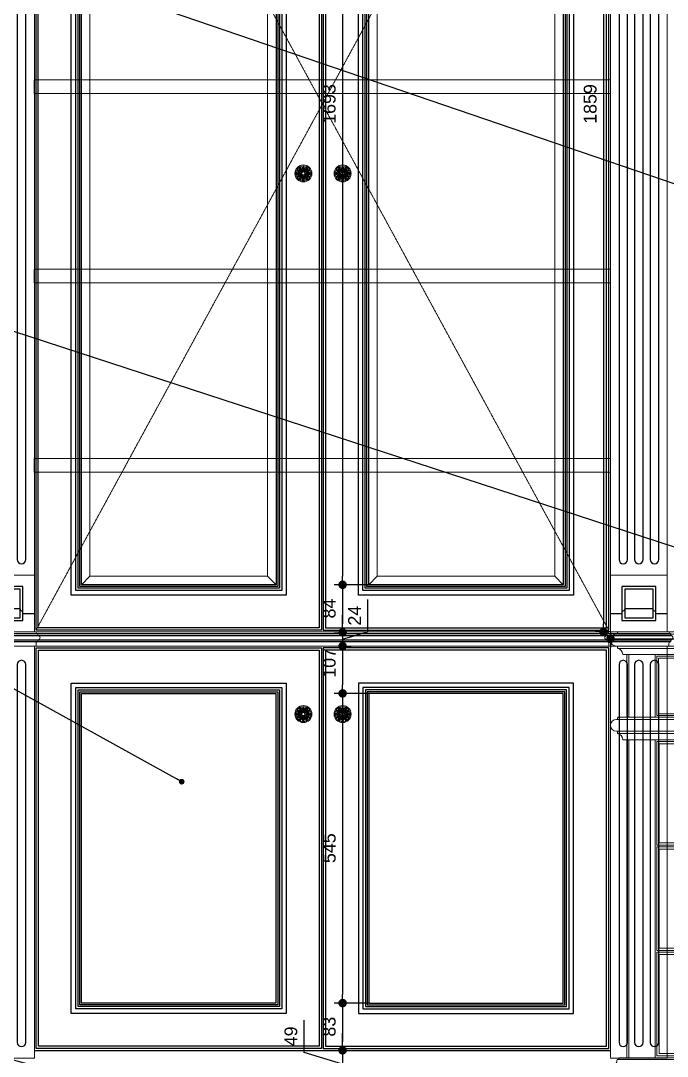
# Model space of a CAD drawing. Header units: inches. Extents: x 274057 to 444617, y 490067 to 635630.
# Drawn here: x 343111 to 344249, y 492248 to 494071 of the extents above; entities that cross this region are included whole.
import ezdxf

# ---------------------------------------------------------------- set-up
doc = ezdxf.new("R2010")
doc.units = ezdxf.units.IN
doc.header["$MEASUREMENT"] = 0
doc.linetypes.add('HIDDEN', pattern=[0.375, 0.25, -0.125])
for name, color, linetype, lineweight in [('Bronze', 40, 'Continuous', 0), ('CQ Furniture', 190, 'Continuous', 0), ('Glass', 4, 'Continuous', 0), ('WOOD-HID', 8, 'HIDDEN', 18)]:
    doc.layers.add(name, color=color, linetype=linetype, lineweight=lineweight)
for name, color, linetype in [('CQ Grg Gypsum', 41, 'Continuous'), ('CQ_callout', 34, 'Continuous'), ('FURNITURE', 252, 'Continuous'), ('WOOD', 23, 'Continuous'), ('WOOD 01', 34, 'Continuous'), ('WOOD 02', 32, 'Continuous'), ('Wood SECT', 1, 'Continuous')]:
    doc.layers.add(name, color=color, linetype=linetype)
doc.styles.get("Standard").update_dxf_attribs({"font": 'arial.ttf'})
doc.dimstyles.new('chester 15', dxfattribs={"dimscale": 0.15, "dimtxt": 150, "dimasz": 100, "dimexe": 100, "dimexo": 0, "dimgap": 80, "dimtad": 1, "dimdec": 0, "dimzin": 0, "dimdsep": 46, "dimtxsty": 'Standard', "dimblk": 'DOT', "dimcen": 100, "dimclrd": 1, "dimclre": 1, "dimclrt": 3, "dimadec": 0, "dimazin": 0, "dimtfac": 1, "dimtdec": 0, "dimtofl": 0, "dimtmove": 0, "dimatfit": 3, "dimfxl": 1, "dimtolj": 1, "dimtzin": 0, "dimlwd": -1, "dimarcsym": 0})
doc.dimstyles.get("Standard").update_dxf_attribs({"dimtxt": 0.18, "dimasz": 0.18, "dimexe": 0.18, "dimexo": 0.0625, "dimgap": 0.09, "dimtad": 0, "dimtih": 1, "dimtoh": 1, "dimdec": 4, "dimzin": 0, "dimdsep": 46, "dimtxsty": 'Standard', "dimcen": 0.09, "dimadec": 0, "dimazin": 0, "dimtfac": 1, "dimtdec": 4, "dimtofl": 0, "dimtmove": 0, "dimatfit": 3, "dimfxl": 1, "dimtolj": 1, "dimtzin": 0, "dimarcsym": 0})

# ---------------------------------------------------------------- blocks, each defined once
blk = doc.blocks.new('pilaster wardrobe')
at = {"layer": 'WOOD 01', "lineweight": 0, "ltscale": 500, "elevation": 0}
blk.add_lwpolyline([(3349.1, -7847.5), (3349.1, -6067.5), (3449.1, -6067.5), (3449.1, -7847.5), (3349.1, -7847.5)], dxfattribs=at)
for points in [[(3349.1, -7947.5), (3449.1, -7947.5), (3449.1, -7847.5), (3349.1, -7847.5)], [(3349.1, -7972.5), (3449.1, -7972.5), (3449.1, -8697.5), (3349.1, -8697.5)]]:
    blk.add_lwpolyline(points, close=True, dxfattribs=at)
for points in [[(3349.1, -7947.5), (3346.1, -7947.5, -0.414214), (3343.1, -7950.5), (3343.1, -7953.5, 1), (3343.1, -7961.5), (3343.1, -7964.5, -0.414214), (3346.1, -7967.5), (3346.1, -7972.5), (3399.1, -7972.5)], [(3449.1, -7947.5), (3452.1, -7947.5, 0.414214), (3455.1, -7950.5), (3455.1, -7953.5, -1), (3455.1, -7961.5), (3455.1, -7964.5, 0.414214), (3452.1, -7967.5), (3452.1, -7972.5), (3399.1, -7972.5)]]:
    blk.add_lwpolyline(points, format="xyb", dxfattribs=at)
at = {"layer": 'WOOD 02', "color": 8, "ltscale": 100}
for p, q in [((3343.1, -7950.5, 0), (3455.1, -7950.5, 0)), ((3343.1, -7953.5, 0), (3455.1, -7953.5, 0)), ((3343.1, -7961.5, 0), (3455.1, -7961.5, 0)), ((3343.1, -7964.5, 0), (3455.1, -7964.5, 0))]:
    blk.add_line(p, q, dxfattribs=at)
at = {"layer": 'WOOD 02', "color": 8, "ltscale": 100, "elevation": 0}
for points in [[(3364.1, -6105), (3364.1, -7820, 1), (3379.1, -7820), (3379.1, -6105, 1)], [(3391.6, -6105), (3391.6, -7820, 1), (3406.6, -7820), (3406.6, -6105, 1)], [(3419.1, -6105), (3419.1, -7820, 1), (3434.1, -7820), (3434.1, -6105, 1)], [(3364.1, -8005), (3364.1, -8670, 1), (3379.1, -8670), (3379.1, -8005, 1)], [(3391.6, -8005), (3391.6, -8670, 1), (3406.6, -8670), (3406.6, -8005, 1)], [(3419.1, -8005), (3419.1, -8670, 1), (3434.1, -8670), (3434.1, -8005, 1)]]:
    blk.add_lwpolyline(points, format="xyb", close=True, dxfattribs=at)
for points in [[(3369.1, -7927.5), (3429.1, -7927.5), (3429.1, -7867.5), (3369.1, -7867.5)], [(3374.1, -7922.5), (3424.1, -7922.5), (3424.1, -7872.5), (3374.1, -7872.5)]]:
    blk.add_lwpolyline(points, close=True, dxfattribs=at)
at = {"layer": 'Wood SECT', "elevation": 0}
blk.add_lwpolyline([(3449.1, -7915.6), (3429.1, -7915.6), (3429.1, -7911.6, -0.414214), (3424.1, -7906.6), (3399.1, -7906.6), (3374.1, -7906.6, -0.414214), (3369.1, -7911.6), (3369.1, -7915.6), (3349.1, -7915.6)], format="xyb", dxfattribs=at)
blk = doc.blocks.new('EMPIREFLOW')
at = {"layer": 'Bronze', "lineweight": 0, "ltscale": 750}
for p, q in [((163745, -58403), (163656, -58249)), ((163789, -58404), (163806, -58248)), ((163823, -58404), (163806, -58248)), ((163867, -58403), (163956, -58249)), ((163684, -58508), (163506, -58508)), ((163713, -58475), (163581, -58378)), ((163730, -58444), (163581, -58378)), ((163707, -58546), (163581, -58638)), ((163724, -58575), (163581, -58638)), ((163745, -58614), (163656, -58768)), ((163788, -58606), (163806, -58768)), ((163824, -58606), (163806, -58768)), ((163867, -58614), (163956, -58768)), ((163881, -58444), (164031, -58378)), ((163888, -58575), (164031, -58638)), ((163899, -58475), (164031, -58378)), ((163905, -58546), (164031, -58638)), ((163928, -58508), (164106, -58508))]:
    blk.add_line(p, q, dxfattribs=at)
for radius in [340, 300, 60]:
    blk.add_circle((163806, -58508), radius, dxfattribs=at)
for centre, radius, start, end in [((163807, -58318), 166, 155.4346, 193.944), ((163640, -58414), 166, 46.056, 84.5654), ((163573, -58129), 246, 317.7923, 341.2168), ((163703, -58231), 105, 315.2234, 350.3888), ((164038, -58129), 246, 198.7832, 222.2077), ((163909, -58231), 105, 189.6112, 224.7766), ((163971, -58414), 166, 95.4346, 133.944), ((163805, -58318), 166, 346.056, 24.5654), ((163641, -58605), 166, 106.056, 144.5654), ((163641, -58412), 166, 215.4346, 253.944), ((163594, -58118), 246, 258.7832, 282.2077), ((163361, -58520), 246, 17.7923, 41.2168), ((163361, -58497), 246, 318.7832, 342.2077), ((163594, -58899), 246, 77.7923, 101.2168), ((163514, -58459), 105, 15.2234, 50.3888), ((163617, -58280), 105, 249.6112, 284.7766), ((163514, -58558), 105, 309.6112, 344.7766), ((163617, -58736), 105, 75.2234, 110.3888), ((163700, -58392), 118, 206.8923, 262.0108), ((163700, -58625), 118, 97.9892, 153.1077), ((163710, -58394), 102, 201.6299, 255.9777), ((163710, -58623), 102, 104.0136, 158.3701), ((163807, -58699), 166, 166.056, 204.5654), ((163659, -58483), 102, 44.0223, 98.3701), ((163659, -58534), 102, 261.6299, 315.9777), ((163652, -58475), 118, 37.9892, 93.1077), ((163652, -58542), 118, 266.8923, 322.0108), ((163676, -58508), 48.7, 308.3219, 42.0117), ((163742, -58621), 48.7, 17.9883, 111.6781), ((163741, -58397), 48.7, 257.9883, 351.6781), ((163854, -58358), 118, 146.8923, 202.0108), ((163854, -58658), 118, 157.9892, 213.1077), ((163857, -58368), 102, 141.6299, 195.9864), ((163857, -58649), 102, 164.0136, 218.3701), ((163871, -58397), 48.7, 188.3219, 282.0117), ((163870, -58621), 48.7, 68.3219, 162.0117), ((163754, -58368), 102, 344.0136, 38.3701), ((163754, -58649), 102, 321.6299, 15.9864), ((163758, -58358), 118, 337.9892, 33.1077), ((163758, -58658), 118, 326.8923, 22.0108), ((163960, -58475), 118, 86.8923, 142.0108), ((163960, -58542), 118, 217.9892, 273.1077), ((163953, -58483), 102, 81.6299, 135.9777), ((163953, -58534), 102, 224.0223, 278.3701), ((163935, -58508), 48.7, 137.9883, 231.6781), ((163902, -58394), 102, 284.0223, 338.3701), ((163902, -58623), 102, 21.6299, 75.9864), ((163912, -58392), 118, 277.9892, 333.1077), ((163912, -58625), 118, 26.8923, 82.0108), ((163805, -58699), 166, 335.4346, 13.944), ((164018, -58118), 246, 257.7923, 281.2168), ((164018, -58899), 246, 78.7832, 102.2077), ((163995, -58280), 105, 255.2234, 290.3888), ((163995, -58736), 105, 69.6112, 104.7766), ((164098, -58459), 105, 129.6112, 164.7766), ((164098, -58558), 105, 195.2234, 230.3888), ((164250, -58520), 246, 138.7832, 162.2077), ((163971, -58605), 166, 35.4346, 73.944), ((163971, -58412), 166, 286.056, 324.5654), ((164250, -58497), 246, 197.7923, 221.2168), ((163640, -58603), 166, 275.4346, 313.944), ((163573, -58887), 246, 18.7832, 42.2077), ((163703, -58786), 105, 9.6112, 44.7766), ((163909, -58786), 105, 135.2234, 170.3888), ((164038, -58887), 246, 137.7923, 161.2168), ((163971, -58603), 166, 226.056, 264.5654)]:
    blk.add_arc(centre, radius, start, end, dxfattribs=at)
for centre, major_axis, ratio, start_param, end_param in [((163745, -58403), (73, -126), 0.152208, 1.934961, 4.348282), ((163745, -58403), (-15.9, 27.7), 0.480975, 7.904841, 10.945558), ((163867, -58614), (15.9, -27.7), 0.480975, 7.904841, 10.945558), ((163867, -58614), (-73, 126), 0.152208, 1.934961, 4.348282), ((163928, -58508), (31.9, 0), 0.480975, 7.904841, 10.945558), ((163928, -58508), (-146, 0), 0.152208, 1.934961, 4.348282)]:
    blk.add_ellipse(centre, major_axis=major_axis, ratio=ratio, start_param=start_param, end_param=end_param, dxfattribs=at)
at = {"layer": 'Bronze', "lineweight": 0, "ltscale": 750, "extrusion": (0, 0, -1)}
for centre, major_axis, ratio, start_param, end_param in [((163867, -58403), (-73, -126), 0.152208, 1.934961, 4.348282), ((163684, -58508), (146, 0), 0.152208, 1.934961, 4.348282), ((163745, -58614), (73, 126), 0.152208, 1.934961, 4.348282), ((163684, -58508), (-31.9, 0), 0.480975, 7.904841, 10.945558), ((163745, -58614), (-15.9, -27.7), 0.480975, 7.904841, 10.945558), ((163867, -58403), (15.9, 27.7), 0.480975, 7.904841, 10.945558)]:
    blk.add_ellipse(centre, major_axis=major_axis, ratio=ratio, start_param=start_param, end_param=end_param, dxfattribs=at)
blk = doc.blocks.new('FF-15 Cabinet elev A Rev')
at = {"color": 8}
for p, q in [((331280.7, 509041.1, 0), (332283.6, 509041.1, 0)), ((331280.9, 509038.1, 0), (332283.3, 509038.1, 0)), ((331280.9, 509030.1, 0), (332283.3, 509030.1, 0)), ((331280.9, 509027.1, 0), (332283.3, 509027.1, 0))]:
    blk.add_line(p, q, dxfattribs=at)
at = {"layer": 'Glass'}
for p, q in [((331372.9, 509142.1, 0), (331357.9, 509127.1, 0)), ((331685.6, 509142.1, 0), (331700.6, 509127.1, 0)), ((331878.6, 509142.1, 0), (331863.6, 509127.1, 0)), ((332191.3, 509142.1, 0), (332206.3, 509127.1, 0))]:
    blk.add_line(p, q, dxfattribs=at)
at = {"layer": 'Glass', "elevation": 0}
for points in [[(331372.9, 510804.7), (331685.6, 510804.7), (331685.6, 509142.1), (331372.9, 509142.1)], [(331878.6, 510804.7), (332191.3, 510804.7), (332191.3, 509142.1), (331878.6, 509142.1)]]:
    blk.add_lwpolyline(points, close=True, dxfattribs=at)
at = {"layer": 'WOOD 01', "lineweight": 0}
for p, q in [((331277.9, 509044.1, 0), (332286.3, 509044.1, 0)), ((331277.9, 509019.1, 0), (332286.3, 509019.1, 0))]:
    blk.add_line(p, q, dxfattribs=at)
at = {"layer": 'WOOD 01'}
blk.add_line((331274.9, 508307.6, 0), (332289.3, 508307.6, 0), dxfattribs=at)
at = {"layer": 'WOOD 01', "elevation": 0}
for points in [[(331277.9, 510899.7), (331780.6, 510899.7), (331780.6, 509047.1), (331277.9, 509047.1)], [(331281.9, 510895.7), (331776.6, 510895.7), (331776.6, 509051.1), (331281.9, 509051.1)], [(332286.3, 510899.7), (331783.6, 510899.7), (331783.6, 509047.1), (332286.3, 509047.1)], [(332282.3, 510895.7), (331787.6, 510895.7), (331787.6, 509051.1), (332282.3, 509051.1)], [(331339.9, 510837.7), (331718.6, 510837.7), (331718.6, 509109.1), (331339.9, 509109.1)], [(331845.6, 510837.7), (332224.3, 510837.7), (332224.3, 509109.1), (331845.6, 509109.1)], [(331347.9, 510829.7), (331710.6, 510829.7), (331710.6, 509117.1), (331347.9, 509117.1)], [(331351.9, 510825.7), (331706.6, 510825.7), (331706.6, 509121.1), (331351.9, 509121.1)], [(331354.9, 510822.7), (331703.6, 510822.7), (331703.6, 509124.1), (331354.9, 509124.1)], [(331357.9, 510819.7), (331700.6, 510819.7), (331700.6, 509127.1), (331357.9, 509127.1)], [(331853.6, 510829.7), (332216.3, 510829.7), (332216.3, 509117.1), (331853.6, 509117.1)], [(331857.6, 510825.7), (332212.3, 510825.7), (332212.3, 509121.1), (331857.6, 509121.1)], [(331860.6, 510822.7), (332209.3, 510822.7), (332209.3, 509124.1), (331860.6, 509124.1)], [(331863.6, 510819.7), (332206.3, 510819.7), (332206.3, 509127.1), (331863.6, 509127.1)], [(331277.9, 509016.1), (331780.6, 509016.1), (331780.6, 508310.6), (331277.9, 508310.6)], [(332286.3, 509016.1), (331783.6, 509016.1), (331783.6, 508310.6), (332286.3, 508310.6)], [(331282.1, 509012), (331776.5, 509012), (331776.5, 508314.7), (331282.1, 508314.7)], [(332282.2, 509012), (331787.7, 509012), (331787.7, 508314.7), (332282.2, 508314.7)], [(331339.9, 508954.1), (331718.6, 508954.1), (331718.6, 508372.6), (331339.9, 508372.6)], [(331347.9, 508946.1), (331710.6, 508946.1), (331710.6, 508380.6), (331347.9, 508380.6)], [(331352.1, 508941.9), (331706.4, 508941.9), (331706.4, 508384.8), (331352.1, 508384.8)], [(332224.3, 508954.1), (331845.6, 508954.1), (331845.6, 508372.6), (332224.3, 508372.6)], [(332216.3, 508946.1), (331853.6, 508946.1), (331853.6, 508380.6), (332216.3, 508380.6)], [(332212.1, 508941.9), (331857.8, 508941.9), (331857.8, 508384.8), (332212.1, 508384.8)], [(331355.1, 508938.9), (331703.4, 508938.9), (331703.4, 508387.8), (331355.1, 508387.8)], [(331358.1, 508935.9), (331700.4, 508935.9), (331700.4, 508390.8), (331358.1, 508390.8)], [(332209.1, 508938.9), (331860.8, 508938.9), (331860.8, 508387.8), (332209.1, 508387.8)], [(332206.1, 508935.9), (331863.8, 508935.9), (331863.8, 508390.8), (332206.1, 508390.8)]]:
    blk.add_lwpolyline(points, close=True, dxfattribs=at)
at = {"layer": 'WOOD-HID', "lineweight": 0}
for p, q in [((331277.9, 510899.7, 0), (332286.3, 509047.1, 0)), ((332286.3, 510899.7, 0), (331277.9, 509047.1, 0))]:
    blk.add_line(p, q, dxfattribs=at)
for points, elevation in [([(331274.9, 510016.1), (332289.3, 510016.1), (332289.3, 509992.1), (331274.9, 509992.1)], 0.1), ([(331274.9, 509682.8), (332289.3, 509682.8), (332289.3, 509658.8), (331274.9, 509658.8)], 0), ([(331274.9, 509349.4), (332289.3, 509349.4), (332289.3, 509325.4), (331274.9, 509325.4)], 0)]:
    blk.add_lwpolyline(points, close=True, dxfattribs=dict(at, elevation=elevation))
at = {"layer": 'FURNITURE', "lineweight": 0, "xscale": 0.0441, "yscale": 0.0441, "zscale": 0.0441}
for p in [(324524.8, 512431.3, 0), (324593.9, 512431.3, 0), (324524.8, 511479.7, 0), (324593.9, 511479.7, 0)]:
    blk.add_blockref('EMPIREFLOW', p, dxfattribs=at)
at = {"layer": 'WOOD', "color": 0, "xscale": 0.9999857733061659, "yscale": 0.9999857733061659, "zscale": 0.9999857733061659}
for p in [(327825.9, 516991.5, 0), (328940.3, 516991.5, 0)]:
    blk.add_blockref('pilaster wardrobe', p, dxfattribs=at)
blk = doc.blocks.new('bouton1')
at = {"color": 40, "lineweight": 0}
for radius in [19, 16, 2.5]:
    blk.add_circle((10930.9, -820.2), radius, dxfattribs=at)
for centre, start, end in [((10936.8, -804.4), 190.4037, 241.5963), ((10914, -821), 10.4037, 61.5963), ((10941.4, -807), 172.4037, 223.5963), ((10914.6, -815.7), 352.4037, 43.5963), ((10945, -810.9), 154.4037, 205.5963), ((10916.8, -810.9), 334.4037, 25.5963), ((10947.1, -815.7), 136.4037, 187.5963), ((10920.3, -807), 316.4037, 7.5963), ((10947.7, -821), 118.4037, 169.5963), ((10924.9, -804.4), 298.4037, 349.5963), ((10921.6, -834.3), 64.4037, 115.5963), ((10921.6, -806.1), 244.4037, 295.5963), ((10917.7, -830.7), 46.4037, 97.5963), ((10926.4, -803.9), 226.4037, 277.5963), ((10926.4, -836.4), 82.4037, 133.5963), ((10917.7, -809.6), 262.4037, 313.5963), ((10931.7, -803.3), 208.4037, 259.5963), ((10915.1, -826.1), 28.4037, 79.5963), ((10915.1, -814.2), 280.4037, 331.5963), ((10931.7, -837), 100.4037, 151.5963), ((10914, -819.4), 298.4037, 349.5963), ((10936.8, -835.9), 118.4037, 169.5963), ((10941.4, -833.3), 136.4037, 187.5963), ((10914.6, -824.6), 316.4037, 7.5963), ((10945, -829.4), 154.4037, 205.5963), ((10916.8, -829.4), 334.4037, 25.5963), ((10947.1, -824.6), 172.4037, 223.5963), ((10920.3, -833.3), 352.4037, 43.5963), ((10924.9, -835.9), 10.4037, 61.5963), ((10947.7, -819.4), 190.4037, 241.5963), ((10946.6, -826.1), 100.4037, 151.5963), ((10930.1, -803.3), 280.4037, 331.5963), ((10930.1, -837), 28.4037, 79.5963), ((10946.6, -814.2), 208.4037, 259.5963), ((10944, -830.7), 82.4037, 133.5963), ((10935.3, -803.9), 262.4037, 313.5963), ((10935.3, -836.4), 46.4037, 97.5963), ((10944, -809.6), 226.4037, 277.5963), ((10940.1, -834.3), 64.4037, 115.5963), ((10940.1, -806.1), 244.4037, 295.5963)]:
    blk.add_arc(centre, 15.6, start, end, dxfattribs=at)
blk = doc.blocks.new('Desk classic front')
at = {"color": 0, "lineweight": 0, "ltscale": 100}
for p, q in [((325069.5, 504709.5, 0), (325069.5, 504599.5, 0)), ((326804.3, 504709.5, 0), (326804.3, 504599.5, 0)), ((325069.5, 504559.5, 0), (325069.5, 503999.5, 0)), ((326804.3, 504559.5, 0), (326804.3, 503999.5, 0)), ((325500.9, 503996.5, 0), (325051.5, 503996.5, 0)), ((325486.9, 503999.5, 0), (325065.5, 503999.5, 0)), ((326372.9, 503996.5, 0), (326822.3, 503996.5, 0)), ((326386.9, 503999.5, 0), (326808.3, 503999.5, 0)), ((325511.9, 503970.9, 0), (325040.5, 503970.9, 0)), ((325507.1, 503975.6, 0), (325046.1, 503975.6, 0)), ((326361.9, 503970.9, 0), (326833.3, 503970.9, 0)), ((326366.7, 503975.6, 0), (326827.7, 503975.6, 0))]:
    blk.add_line(p, q, dxfattribs=at)
at = {"color": 8, "lineweight": 0, "ltscale": 100}
for p, q in [((325936.9, 503999.5, 0), (325500.9, 503999.5, 0)), ((325936.9, 503996.5, 0), (325503.6, 503996.5, 0)), ((325936.9, 503999.5, 0), (326372.9, 503999.5, 0)), ((325936.9, 503996.5, 0), (326370.2, 503996.5, 0)), ((325936.9, 503975.6, 0), (325507.1, 503975.6, 0)), ((325936.9, 503970.9, 0), (325511.9, 503970.9, 0)), ((325936.9, 503975.6, 0), (326366.7, 503975.6, 0)), ((325936.9, 503970.9, 0), (326361.9, 503970.9, 0)), ((325936.9, 503849.5, 0), (325511.9, 503849.5, 0)), ((325936.9, 503849.5, 0), (326361.9, 503849.5, 0))]:
    blk.add_line(p, q, dxfattribs=at)
at = {"color": 0, "lineweight": 0, "ltscale": 100, "elevation": 0}
for points in [[(325065.5, 504749.5), (325051.4, 504749.5, 0.414214), (325049.4, 504747.5), (325049.4, 504745.5), (325047.4, 504745.5, 1), (325047.4, 504724.5), (325049.4, 504724.5), (325049.4, 504721.4, 0.373903), (325050.3, 504720.4, -0.335901), (325058.4, 504710.5, 0.451555), (325059.4, 504709.5), (325065.5, 504709.5)], [(326808.3, 504749.5), (326822.4, 504749.5, -0.414214), (326824.4, 504747.5), (326824.4, 504745.5), (326826.4, 504745.5, -1), (326826.4, 504724.5), (326824.4, 504724.5), (326824.4, 504721.4, -0.373903), (326823.6, 504720.4, 0.335901), (326815.5, 504710.5, -0.451555), (326814.5, 504709.5), (326808.3, 504709.5)], [(325065.5, 504599.5), (325051.4, 504599.5, 0.414214), (325049.4, 504597.5), (325049.4, 504595.5), (325047.4, 504595.5, 1), (325047.4, 504574.5), (325049.4, 504574.5), (325049.4, 504571.4, 0.373903), (325050.3, 504570.4, -0.335901), (325058.4, 504560.5, 0.451555), (325059.4, 504559.5), (325065.5, 504559.5)], [(326808.3, 504599.5), (326822.4, 504599.5, -0.414214), (326824.4, 504597.5), (326824.4, 504595.5), (326826.4, 504595.5, -1), (326826.4, 504574.5), (326824.4, 504574.5), (326824.4, 504571.4, -0.373903), (326823.6, 504570.4, 0.335901), (326815.5, 504560.5, -0.451555), (326814.5, 504559.5), (326808.3, 504559.5)], [(325065.5, 503999.5), (325051.5, 503999.5), (325051.5, 503996.5), (325048.5, 503996.5, -0.143021), (325046, 503988.1, -0.080702), (325042.7, 503984.4, 0.808897), (325046.1, 503975.7, -0.367577), (325040.5, 503970.9), (325040.5, 503849.5), (325065.5, 503849.5), (325486.9, 503849.5), (325511.9, 503849.5), (325511.9, 503970.9, -0.367577), (325506.3, 503975.7, 0.808897), (325509.8, 503984.4, -0.080702), (325506.4, 503988.1, -0.143021), (325503.9, 503996.5), (325500.9, 503996.5), (325500.9, 503999.5), (325486.9, 503999.5)], [(326808.3, 503999.5), (326822.3, 503999.5), (326822.3, 503996.5), (326825.3, 503996.5, 0.143021), (326827.8, 503988.1, 0.080702), (326831.2, 503984.4, -0.808897), (326827.7, 503975.7, 0.367577), (326833.3, 503970.9), (326833.3, 503849.5), (326808.3, 503849.5), (326386.9, 503849.5), (326361.9, 503849.5), (326361.9, 503970.9, 0.367577), (326367.5, 503975.7, -0.808897), (326364.1, 503984.4, 0.080702), (326367.4, 503988.1, 0.143021), (326369.9, 503996.5), (326372.9, 503996.5), (326372.9, 503999.5), (326386.9, 503999.5)]]:
    blk.add_lwpolyline(points, format="xyb", dxfattribs=at)
for points in [[(325065.5, 504749.5), (325936.9, 504749.5)], [(325065.5, 504749.5), (325936.9, 504749.5)], [(326808.3, 504749.5), (325936.9, 504749.5)], [(326808.3, 504749.5), (325936.9, 504749.5)], [(325049.4, 504745.5), (325936.9, 504745.5)], [(326824.4, 504745.5), (325936.9, 504745.5)], [(325049.4, 504724.5), (325936.9, 504724.5)], [(325050.3, 504720.4), (325936.9, 504720.4)], [(326824.4, 504724.5), (325936.9, 504724.5)], [(326823.6, 504720.4), (325936.9, 504720.4)], [(325065.5, 504709.5), (325936.9, 504709.5)], [(326808.3, 504709.5), (325936.9, 504709.5)], [(325049.4, 504595.5), (325936.9, 504595.5)], [(325065.5, 504599.5), (325936.9, 504599.5)], [(326808.3, 504599.5), (325936.9, 504599.5)], [(326824.4, 504595.5), (325936.9, 504595.5)], [(325049.4, 504574.5), (325936.9, 504574.5)], [(325050.3, 504570.4), (325936.9, 504570.4)], [(326824.4, 504574.5), (325936.9, 504574.5)], [(326823.6, 504570.4), (325936.9, 504570.4)], [(325065.5, 504559.5), (325936.9, 504559.5)], [(326808.3, 504559.5), (325936.9, 504559.5)], [(325500.9, 503999.5), (325489.6, 503999.5)], [(326372.9, 503999.5), (326384.2, 503999.5)]]:
    blk.add_lwpolyline(points, dxfattribs=at)
for points in [[(325486.9, 504709.5), (325065.5, 504709.5), (325065.5, 504599.5), (325486.9, 504599.5)], [(325436.9, 504709.5), (325115.5, 504709.5), (325115.5, 504599.5), (325436.9, 504599.5)], [(325118.5, 504602.5), (325433.9, 504602.5), (325433.9, 504706.5), (325118.5, 504706.5)], [(325121.5, 504605.5), (325430.9, 504605.5), (325430.9, 504703.5), (325121.5, 504703.5)], [(325636.9, 504709.5), (326236.9, 504709.5), (326236.9, 504599.5), (325636.9, 504599.5)], [(326233.9, 504602.5), (325639.9, 504602.5), (325639.9, 504706.5), (326233.9, 504706.5)], [(326230.9, 504605.5), (325642.9, 504605.5), (325642.9, 504703.5), (326230.9, 504703.5)], [(326386.9, 504709.5), (326808.3, 504709.5), (326808.3, 504599.5), (326386.9, 504599.5)], [(326436.9, 504709.5), (326758.3, 504709.5), (326758.3, 504599.5), (326436.9, 504599.5)], [(326755.3, 504602.5), (326439.9, 504602.5), (326439.9, 504706.5), (326755.3, 504706.5)], [(326752.3, 504605.5), (326442.9, 504605.5), (326442.9, 504703.5), (326752.3, 504703.5)], [(325486.9, 504559.5), (325065.5, 504559.5), (325065.5, 503999.5), (325486.9, 503999.5)], [(325436.9, 504559.5), (325115.5, 504559.5), (325115.5, 503999.5), (325436.9, 503999.5)], [(325118.5, 504374), (325433.9, 504374), (325433.9, 504556.5), (325118.5, 504556.5)], [(325122.5, 504378), (325429.9, 504378), (325429.9, 504552.5), (325122.5, 504552.5)], [(326386.9, 504559.5), (326808.3, 504559.5), (326808.3, 503999.5), (326386.9, 503999.5)], [(326436.9, 504559.5), (326758.3, 504559.5), (326758.3, 503999.5), (326436.9, 503999.5)], [(326755.3, 504374), (326439.9, 504374), (326439.9, 504556.5), (326755.3, 504556.5)], [(326751.3, 504378), (326443.9, 504378), (326443.9, 504552.5), (326751.3, 504552.5)], [(325168.5, 504424), (325383.9, 504424), (325383.9, 504506.5), (325168.5, 504506.5)], [(325174.8, 504430.3), (325377.7, 504430.3), (325377.7, 504500.2), (325174.8, 504500.2)], [(326705.3, 504424), (326489.9, 504424), (326489.9, 504506.5), (326705.3, 504506.5)], [(326699.1, 504430.3), (326496.2, 504430.3), (326496.2, 504500.2), (326699.1, 504500.2)], [(325187.3, 504442.8), (325365.2, 504442.8), (325365.2, 504487.7), (325187.3, 504487.7)], [(326686.6, 504442.8), (326508.7, 504442.8), (326508.7, 504487.7), (326686.6, 504487.7)], [(325118.5, 504188.6), (325433.9, 504188.6), (325433.9, 504371), (325118.5, 504371)], [(325122.5, 504192.6), (325429.9, 504192.6), (325429.9, 504367), (325122.5, 504367)], [(326755.3, 504188.6), (326439.9, 504188.6), (326439.9, 504371), (326755.3, 504371)], [(326751.3, 504192.6), (326443.9, 504192.6), (326443.9, 504367), (326751.3, 504367)], [(325168.5, 504238.6), (325383.9, 504238.6), (325383.9, 504321), (325168.5, 504321)], [(325174.8, 504244.9), (325377.7, 504244.9), (325377.7, 504314.8), (325174.8, 504314.8)], [(326705.3, 504238.6), (326489.9, 504238.6), (326489.9, 504321), (326705.3, 504321)], [(326699.1, 504244.9), (326496.2, 504244.9), (326496.2, 504314.8), (326699.1, 504314.8)], [(325187.3, 504257.4), (325365.2, 504257.4), (325365.2, 504302.3), (325187.3, 504302.3)], [(326686.6, 504257.4), (326508.7, 504257.4), (326508.7, 504302.3), (326686.6, 504302.3)], [(325118.5, 504003.2), (325433.9, 504003.2), (325433.9, 504185.6), (325118.5, 504185.6)], [(326755.3, 504003.2), (326439.9, 504003.2), (326439.9, 504185.6), (326755.3, 504185.6)], [(325122.5, 504007.2), (325429.9, 504007.2), (325429.9, 504181.6), (325122.5, 504181.6)], [(326751.3, 504007.2), (326443.9, 504007.2), (326443.9, 504181.6), (326751.3, 504181.6)], [(325168.5, 504053.2), (325383.9, 504053.2), (325383.9, 504135.6), (325168.5, 504135.6)], [(325174.8, 504059.5), (325377.7, 504059.5), (325377.7, 504129.4), (325174.8, 504129.4)], [(326705.3, 504053.2), (326489.9, 504053.2), (326489.9, 504135.6), (326705.3, 504135.6)], [(326699.1, 504059.5), (326496.2, 504059.5), (326496.2, 504129.4), (326699.1, 504129.4)], [(325187.3, 504072), (325365.2, 504072), (325365.2, 504116.9), (325187.3, 504116.9)], [(326686.6, 504072), (326508.7, 504072), (326508.7, 504116.9), (326686.6, 504116.9)]]:
    blk.add_lwpolyline(points, close=True, dxfattribs=at)
at = {"color": 0, "lineweight": 0, "ltscale": 100, "yscale": 0.6528784495203582, "zscale": 0.6528784495203582}
for p, xscale in [((318139.7, 505189.9, 0), 0.6528784495203582), ((318656.4, 505189.9, 0), 0.6528784495203582), ((333217.4, 505189.9, 0), -0.6528784495203582), ((333734.1, 505189.9, 0), -0.6528784495203582), ((318139.7, 505000.7, 0), 0.6528784495203582), ((333734.1, 505000.7, 0), -0.6528784495203582), ((318139.7, 504815.3, 0), 0.6528784495203582), ((333734.1, 504815.3, 0), -0.6528784495203582), ((318139.7, 504629.9, 0), 0.6528784495203582), ((333734.1, 504629.9, 0), -0.6528784495203582)]:
    blk.add_blockref('bouton1', p, dxfattribs=dict(at, xscale=xscale))
blk = doc.blocks.new('_Dot')
at = {"color": 0, "linetype": 'ByBlock', "lineweight": -2}
blk.add_line((-0.5, 0), (-1, 0), dxfattribs=at)
at = {"color": 0, "linetype": 'ByBlock', "const_width": 0.5}
blk.add_lwpolyline([(-0.25, 0, 1), (0.25, 0, 1)], format="xyb", close=True, dxfattribs=at)
blk = doc.blocks.new('*D1147')
at = {"layer": 'CQ Grg Gypsum', "color": 1, "lineweight": -2, "transparency": 16777216}
for p, q in [((344149.3, 492994.7), (344149.3, 492967.5)), ((345949.3, 492994.7), (345949.3, 492967.5))]:
    blk.add_line(p, q, dxfattribs=at)
at = {"layer": 'CQ Grg Gypsum', "color": 1, "transparency": 16777216}
blk.add_line((344164.3, 492982.5), (345934.3, 492982.5), dxfattribs=at)
at = {"layer": 'Defpoints', "color": 0, "transparency": 16777216}
for p in [(344149.3, 492994.7, 0), (345949.3, 492994.7, 0), (345949.3, 492982.5)]:
    blk.add_point(p, dxfattribs=at)
at = {"layer": 'CQ Grg Gypsum', "color": 1, "transparency": 16777216, "xscale": 15, "yscale": 15, "zscale": 15, "rotation": 180}
blk.add_blockref('_Dot', (344149.3, 492982.5), dxfattribs=at)
at = {"layer": 'CQ Grg Gypsum', "color": 1, "transparency": 16777216, "xscale": 15, "yscale": 15, "zscale": 15}
blk.add_blockref('_Dot', (345949.3, 492982.5), dxfattribs=at)
at = {"layer": 'CQ Grg Gypsum', "color": 3, "transparency": 16777216, "insert": (345049.3, 493006), "char_height": 22.5, "attachment_point": 5}
blk.add_mtext('\\A1;1800', dxfattribs=at)
blk = doc.blocks.new('*D1148')
at = {"layer": 'CQ Grg Gypsum', "color": 1, "lineweight": -2, "transparency": 16777216}
for p, q in [((344149.3, 494853.4), (344122.1, 494853.4)), ((344149.3, 492994.7), (344122.1, 492994.7))]:
    blk.add_line(p, q, dxfattribs=at)
at = {"layer": 'CQ Grg Gypsum', "color": 1, "transparency": 16777216}
blk.add_line((344137.1, 494838.4), (344137.1, 493009.7), dxfattribs=at)
at = {"layer": 'Defpoints', "color": 0, "transparency": 16777216}
for p in [(344149.3, 494853.4, 0), (344137.1, 492994.7), (344149.3, 492994.7, 0)]:
    blk.add_point(p, dxfattribs=at)
at = {"layer": 'CQ Grg Gypsum', "color": 1, "transparency": 16777216, "xscale": 15, "yscale": 15, "zscale": 15}
for p, rotation in [((344137.1, 494853.4), 90), ((344137.1, 492994.7), 270)]:
    blk.add_blockref('_Dot', p, dxfattribs=dict(at, rotation=rotation))
at = {"layer": 'CQ Grg Gypsum', "color": 3, "transparency": 16777216, "insert": (344113.6, 493924), "char_height": 22.5, "attachment_point": 5, "rotation": 90}
blk.add_mtext('\\A1;1859', dxfattribs=at)
blk = doc.blocks.new('*D1351')
at = {"layer": 'CQ Grg Gypsum', "color": 1, "lineweight": -2, "transparency": 16777216}
for p, q in [((343723.6, 494770.4), (343662.6, 494770.4)), ((343723.6, 493077.7), (343662.6, 493077.7))]:
    blk.add_line(p, q, dxfattribs=at)
at = {"layer": 'CQ Grg Gypsum', "color": 1, "transparency": 16777216}
blk.add_line((343677.6, 494755.4), (343677.6, 493092.7), dxfattribs=at)
at = {"layer": 'Defpoints', "color": 0, "transparency": 16777216}
for p in [(343723.6, 494770.4, 0), (343677.6, 493077.7), (343723.6, 493077.7, 0)]:
    blk.add_point(p, dxfattribs=at)
at = {"layer": 'CQ Grg Gypsum', "color": 1, "transparency": 16777216, "xscale": 15, "yscale": 15, "zscale": 15}
for p, rotation in [((343677.6, 494770.4), 90), ((343677.6, 493077.7), 270)]:
    blk.add_blockref('_Dot', p, dxfattribs=dict(at, rotation=rotation))
at = {"layer": 'CQ Grg Gypsum', "color": 3, "transparency": 16777216, "insert": (343654.1, 493924), "char_height": 22.5, "attachment_point": 5, "rotation": 90}
blk.add_mtext('\\A1;1693', dxfattribs=at)
blk = doc.blocks.new('*D1352')
at = {"layer": 'CQ Grg Gypsum', "color": 1, "lineweight": -2, "transparency": 16777216}
for p, q in [((343723.6, 493077.7), (343662.6, 493077.7)), ((343677.7, 492994), (343662.6, 492994))]:
    blk.add_line(p, q, dxfattribs=at)
at = {"layer": 'CQ Grg Gypsum', "color": 1, "transparency": 16777216}
blk.add_line((343677.6, 493062.7), (343677.6, 493009), dxfattribs=at)
at = {"layer": 'Defpoints', "color": 0, "transparency": 16777216}
for p in [(343723.6, 493077.7, 0), (343677.6, 492994), (343677.7, 492994)]:
    blk.add_point(p, dxfattribs=at)
at = {"layer": 'CQ Grg Gypsum', "color": 1, "transparency": 16777216, "xscale": 15, "yscale": 15, "zscale": 15}
for p, rotation in [((343677.6, 493077.7), 90), ((343677.6, 492994), 270)]:
    blk.add_blockref('_Dot', p, dxfattribs=dict(at, rotation=rotation))
at = {"layer": 'CQ Grg Gypsum', "color": 3, "transparency": 16777216, "insert": (343654.1, 493035.9), "char_height": 22.5, "attachment_point": 5, "rotation": 90}
blk.add_mtext('\\A1;84', dxfattribs=at)
blk = doc.blocks.new('*D1353')
at = {"layer": 'CQ Grg Gypsum', "color": 1, "transparency": 16777216}
for p, q in [((343721.9, 492995.1), (343721.9, 493051.7)), ((343677.6, 493009), (343677.6, 493024)), ((343677.6, 492981.9), (343721.9, 492995.1)), ((343677.6, 492994), (343677.6, 492969.7)), ((343677.6, 492954.7), (343677.6, 492939.7))]:
    blk.add_line(p, q, dxfattribs=at)
at = {"layer": 'CQ Grg Gypsum', "color": 1, "lineweight": -2, "transparency": 16777216}
for p, q in [((343677.7, 492994), (343662.6, 492994)), ((343677.6, 492969.7), (343692.6, 492969.7))]:
    blk.add_line(p, q, dxfattribs=at)
at = {"layer": 'Defpoints', "color": 0, "transparency": 16777216}
for p in [(343677.7, 492994), (343677.6, 492969.7, 0), (343677.6, 492969.7)]:
    blk.add_point(p, dxfattribs=at)
at = {"layer": 'CQ Grg Gypsum', "color": 1, "transparency": 16777216, "xscale": 15, "yscale": 15, "zscale": 15}
for p, rotation in [((343677.6, 492994), 270), ((343677.6, 492969.7), 90)]:
    blk.add_blockref('_Dot', p, dxfattribs=dict(at, rotation=rotation))
at = {"layer": 'CQ Grg Gypsum', "color": 3, "transparency": 16777216, "insert": (343698.6, 493023.4), "char_height": 22.5, "attachment_point": 5, "rotation": 90}
blk.add_mtext('\\A1;24', dxfattribs=at)
blk = doc.blocks.new('*D1354')
at = {"layer": 'CQ Grg Gypsum', "color": 1, "lineweight": -2, "transparency": 16777216}
for p, q in [((343677.7, 492994), (343662.6, 492994)), ((343723.8, 492886.5), (343662.6, 492886.5))]:
    blk.add_line(p, q, dxfattribs=at)
at = {"layer": 'CQ Grg Gypsum', "color": 1, "transparency": 16777216}
blk.add_line((343677.6, 492979), (343677.6, 492901.5), dxfattribs=at)
at = {"layer": 'Defpoints', "color": 0, "transparency": 16777216}
for p in [(343677.7, 492994), (343677.6, 492886.5), (343723.8, 492886.5, 0)]:
    blk.add_point(p, dxfattribs=at)
at = {"layer": 'CQ Grg Gypsum', "color": 1, "transparency": 16777216, "xscale": 15, "yscale": 15, "zscale": 15}
for p, rotation in [((343677.6, 492994), 90), ((343677.6, 492886.5), 270)]:
    blk.add_blockref('_Dot', p, dxfattribs=dict(at, rotation=rotation))
at = {"layer": 'CQ Grg Gypsum', "color": 3, "transparency": 16777216, "insert": (343654.1, 492940.3), "char_height": 22.5, "attachment_point": 5, "rotation": 90}
blk.add_mtext('\\A1;107', dxfattribs=at)
blk = doc.blocks.new('*D1355')
at = {"layer": 'CQ Grg Gypsum', "color": 1, "lineweight": -2, "transparency": 16777216}
for p, q in [((343723.8, 492886.5), (343662.6, 492886.5)), ((343723.8, 492341.4), (343662.6, 492341.4))]:
    blk.add_line(p, q, dxfattribs=at)
at = {"layer": 'CQ Grg Gypsum', "color": 1, "transparency": 16777216}
blk.add_line((343677.6, 492871.5), (343677.6, 492356.4), dxfattribs=at)
at = {"layer": 'Defpoints', "color": 0, "transparency": 16777216}
for p in [(343723.8, 492886.5, 0), (343677.6, 492341.4), (343723.8, 492341.4, 0)]:
    blk.add_point(p, dxfattribs=at)
at = {"layer": 'CQ Grg Gypsum', "color": 1, "transparency": 16777216, "xscale": 15, "yscale": 15, "zscale": 15}
for p, rotation in [((343677.6, 492886.5), 90), ((343677.6, 492341.4), 270)]:
    blk.add_blockref('_Dot', p, dxfattribs=dict(at, rotation=rotation))
at = {"layer": 'CQ Grg Gypsum', "color": 3, "transparency": 16777216, "insert": (343654.2, 492614), "char_height": 22.5, "attachment_point": 5, "rotation": 90}
blk.add_mtext('\\A1;545', dxfattribs=at)
blk = doc.blocks.new('*D1356')
at = {"layer": 'CQ Grg Gypsum', "color": 1, "lineweight": -2, "transparency": 16777216}
for p, q in [((343723.8, 492341.4), (343662.6, 492341.4)), ((343677.6, 492258.2), (343692.6, 492258.2))]:
    blk.add_line(p, q, dxfattribs=at)
at = {"layer": 'CQ Grg Gypsum', "color": 1, "transparency": 16777216}
blk.add_line((343677.6, 492326.4), (343677.6, 492273.2), dxfattribs=at)
at = {"layer": 'Defpoints', "color": 0, "transparency": 16777216}
for p in [(343723.8, 492341.4, 0), (343677.6, 492258.2, 0), (343677.6, 492258.2)]:
    blk.add_point(p, dxfattribs=at)
at = {"layer": 'CQ Grg Gypsum', "color": 1, "transparency": 16777216, "xscale": 15, "yscale": 15, "zscale": 15}
for p, rotation in [((343677.6, 492341.4), 90), ((343677.6, 492258.2), 270)]:
    blk.add_blockref('_Dot', p, dxfattribs=dict(at, rotation=rotation))
at = {"layer": 'CQ Grg Gypsum', "color": 3, "transparency": 16777216, "insert": (343654.1, 492299.8), "char_height": 22.5, "attachment_point": 5, "rotation": 90}
blk.add_mtext('\\A1;83', dxfattribs=at)
blk = doc.blocks.new('*D1357')
at = {"layer": 'CQ Grg Gypsum', "color": 1, "transparency": 16777216}
for p, q in [((343610.2, 492254.2), (343610.2, 492311.4)), ((343677.6, 492273.2), (343677.6, 492288.2)), ((343677.6, 492234), (343610.2, 492254.2)), ((343677.6, 492258.2), (343677.6, 492209.7)), ((343677.6, 492194.7), (343677.6, 492179.7))]:
    blk.add_line(p, q, dxfattribs=at)
at = {"layer": 'CQ Grg Gypsum', "color": 1, "lineweight": -2, "transparency": 16777216}
for p, q in [((343677.6, 492258.2), (343692.6, 492258.2)), ((343677.6, 492209.7), (343662.6, 492209.7))]:
    blk.add_line(p, q, dxfattribs=at)
at = {"layer": 'Defpoints', "color": 0, "transparency": 16777216}
for p in [(343677.6, 492258.2, 0), (343677.6, 492209.7, 0), (343677.6, 492209.7)]:
    blk.add_point(p, dxfattribs=at)
at = {"layer": 'CQ Grg Gypsum', "color": 1, "transparency": 16777216, "xscale": 15, "yscale": 15, "zscale": 15}
for p, rotation in [((343677.6, 492258.2), 270), ((343677.6, 492209.7), 90)]:
    blk.add_blockref('_Dot', p, dxfattribs=dict(at, rotation=rotation))
at = {"layer": 'CQ Grg Gypsum', "color": 3, "transparency": 16777216, "insert": (343586.7, 492282.8), "char_height": 22.5, "attachment_point": 5, "rotation": 90}
blk.add_mtext('\\A1;49', dxfattribs=at)

msp = doc.modelspace()

# ---------------------------------------------------------------- block references
at = {"layer": 'CQ Furniture'}
msp.add_blockref('Desk classic front', (19112.3, -11754.7, 0), dxfattribs=at)
at = {"layer": 'CQ Grg Gypsum'}
msp.add_blockref('FF-15 Cabinet elev A Rev', (11859.9, -16049.4, 0), dxfattribs=at)

# ---------------------------------------------------------------- dimensions: what is measured, and where the dimension line sits
dim = msp.add_linear_dim(base=(344137.1, 492994.7, 0), p1=(344149.3, 494853.4, 0), p2=(344149.3, 492994.7, 0), angle=90, dimstyle='chester 15', dxfattribs=at)
dim.commit()
dim.dimension.update_dxf_attribs({"geometry": '*D1148', "text_midpoint": (344113.6, 493924, 0)})
for base, p1, p2, picture, middle in [((343677.6, 493077.7, 0), (343723.6, 494770.4, 0), (343723.6, 493077.7, 0), '*D1351', (343654.1, 493924, 0)), ((343677.6, 492994, 0), (343723.6, 493077.7, 0), (343677.7, 492994, 0), '*D1352', (343654.1, 493035.9, 0)), ((343677.6, 492969.7, 0), (343677.7, 492994, 0), (343677.6, 492969.7, 0), '*D1353', (343698.6, 493007.1, 0)), ((343677.6139, 492886.5448, 0.0177), (343677.6649, 492993.9766, 0.0177), (343723.75, 492886.5448, 0.0324), '*D1354', (343654.126, 492940.2607, 0.0177)), ((343677.6, 492341.4, 0), (343723.8, 492886.5, 0), (343723.8, 492341.4, 0), '*D1355', (343654.2, 492614, 0)), ((343677.6, 492258.2, 0), (343723.8, 492341.4, 0), (343677.6, 492258.2, 0), '*D1356', (343654.1, 492299.8, 0)), ((343677.6139, 492209.7391, 0.0177), (343677.6139, 492258.2466, 0.0324), (343677.6139, 492209.7391, -0.0188), '*D1357', (343586.6623, 492266.2319, 0.0177))]:
    dim = msp.add_linear_dim(base=base, p1=p1, p2=p2, angle=90, dimstyle='chester 15', override={"dimtmove": 1}, dxfattribs=at)
    dim.commit()
    dim.dimension.update_dxf_attribs({"geometry": picture, "text_midpoint": middle})
dim = msp.add_linear_dim(base=(345949.3, 492982.5, 0), p1=(344149.3, 492994.7, 0), p2=(345949.3, 492994.7, 0), dimstyle='chester 15', dxfattribs=at)
dim.commit()
dim.dimension.update_dxf_attribs({"geometry": '*D1147', "text_midpoint": (345049.3, 493006, 0)})

# ---------------------------------------------------------------- leaders
at = {"layer": 'CQ_callout'}
for points in [[(344681.6, 493640.2), (342563.9, 494363.3), (341235.4, 494363.3)], [(345049.3, 492886.5), (342563.9, 493698), (341235.4, 493698)], [(343394.3, 492731.1), (342561.4, 493190.4), (341232.9, 493190.4)], [(343473.1, 492139.7), (342561.4, 492386.3), (341232.9, 492386.3)]]:
    msp.add_leader(points, dimstyle='Standard', override={"dimasz": 10, "dimldrblk": 'Dot', "dimfxl": 0.1, "dimarcsym": 2}, dxfattribs=at)

doc.saveas('drawing.dxf')
